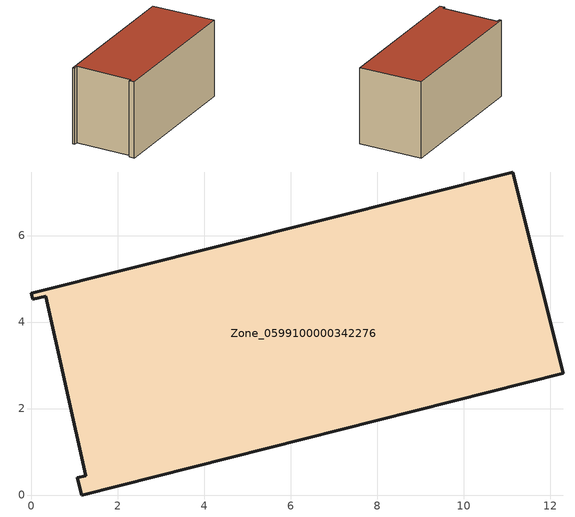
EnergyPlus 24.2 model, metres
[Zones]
Zone_0599100000342276
 floor ground (C_G): 1.17,0 1.07,0.4 1.26,0.44 0.34,4.6 0.04,4.52 0,4.67 11.13,7.47 12.31,2.81 z0
 wall outside (C_F): 1.17,0 12.31,2.81 11.13,7.47 0,4.67 0.04,4.52 0.34,4.6 1.26,0.44 1.07,0.4 1.17,0 z0:5.74
 roof outside (C_R): 1.07,0.4 1.17,0 12.31,2.81 11.13,7.47 0,4.67 0.04,4.52 0.34,4.6 1.26,0.44 z5.74
[BUILDING]
Pand.0599100000342276: North Axis=0; Terrain=City; Loads Convergence Tolerance Value=0.04; Temperature Convergence Tolerance Value=0.4; Solar Distribution=FullExterior; Maximum Number of Warmup Days=25; Minimum Number of Warmup Days=1
[Site:Location]
Rotterdam.The.Hague.AP_ZH_NLD Design_Conditions: Latitude=51.96; Longitude=4.45; Time Zone=1; Elevation=-4.5
[SITE:GROUNDTEMPERATURE:BUILDINGSURFACE]
18, 18, 18, 18, 18, 18, 18, 18, 18, 18, 18, 18
[MATERIAL] Thermal Absorptance=0.9; Solar Absorptance=0.7; Visible Absorptance=0.7
Name | Roughness | Thickness | Conductivity | Density | Specific Heat
G.TI.1992-2005 | MediumSmooth | 0.15 | 0.06 | 540 | 1210
F.TI.1992-2005 | Rough | 0.3 | 0.12 | 1920 | 840
R.TI.1992-2005 | MediumRough | 0.2 | 0.08 | 1500 | 1000
[CONSTRUCTION]
C_G: G.TI.1992-2005
C_F: F.TI.1992-2005
C_R: R.TI.1992-2005
[ZONE]
Zone_0599100000342276: Type=1; Multiplier=1; Ceiling Height=Autocalculate; Volume=Autocalculate; Floor Area=autocalculate; Part of Total Floor Area=Yes
[ZONEINFILTRATION:DESIGNFLOWRATE]
Infil_Zone_0599100000342276: Zone or ZoneList or Space or SpaceList=Zone_0599100000342276; Schedule=AlwaysOn; Design Flow Rate Calculation Method=Flow/Area; Flow Rate per Floor Area=0.0015; Constant Term Coefficient=1; Temperature Term Coefficient=0; Velocity Term Coefficient=0; Velocity Squared Term Coefficient=0
[HVACTEMPLATE:ZONE:IDEALLOADSAIRSYSTEM]
Zone_0599100000342276: Maximum Heating Supply Air Temperature=50; Minimum Cooling Supply Air Temperature=13; Maximum Heating Supply Air Humidity Ratio=0.0156; Minimum Cooling Supply Air Humidity Ratio=0.0077; Heating Limit=NoLimit; Cooling Limit=NoLimit; Dehumidification Control Type=ConstantSensibleHeatRatio; Cooling Sensible Heat Ratio=0.7; Dehumidification Setpoint=60; Humidification Control Type=None; Humidification Setpoint=30; Outdoor Air Method=None; Outdoor Air Flow Rate per Person=0.00944; Outdoor Air Flow Rate per Zone Floor Area=0; Outdoor Air Flow Rate per Zone=0; Demand Controlled Ventilation Type=None; Outdoor Air Economizer Type=NoEconomizer; Heat Recovery Type=None; Sensible Heat Recovery Effectiveness=0.7; Latent Heat Recovery Effectiveness=0.65
[ZONECONTROL:THERMOSTAT]
ThermostatControl_Zone_0599100000342276: Zone or ZoneList=Zone_0599100000342276; Control Type Schedule=DualSetpointControlType; Control 1=Thermostat_Zone_0599100000342276; Temperature Difference Between Cutout And Setpoint=0
[THERMOSTATSETPOINT:DUALSETPOINT]
Thermostat_Zone_0599100000342276: Heating Setpoint Temperature Schedule=HeatingSetpoint_Zone_0599100000342276; Cooling Setpoint Temperature Schedule=CoolingSetpoint_Zone_0599100000342276
[SCHEDULE:COMPACT]
HeatingSetpoint_Zone_0599100000342276: Through: 12/31, For: AllDays, Until: 24:00, 21
CoolingSetpoint_Zone_0599100000342276: Through: 12/31, For: AllDays, Until: 24:00, 24
DualSetpointControlType: Through: 12/31, For: AllDays, Until: 24:00, 4
AlwaysOn: Through: 12/31, For: AllDays, Until: 24:00, 1
